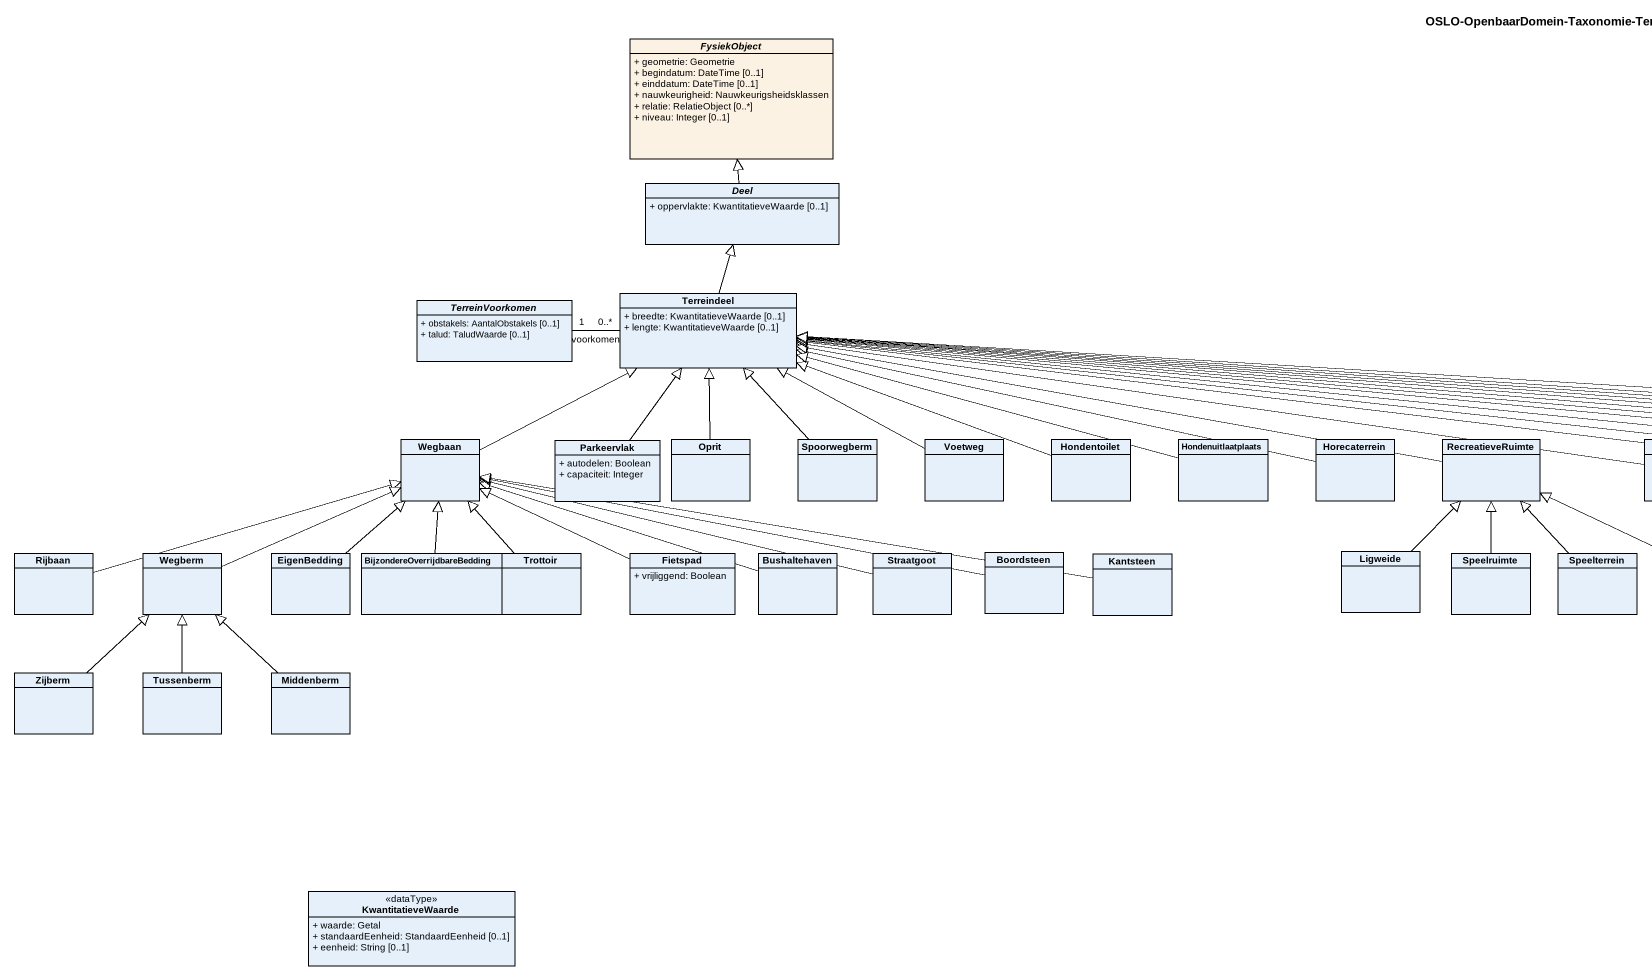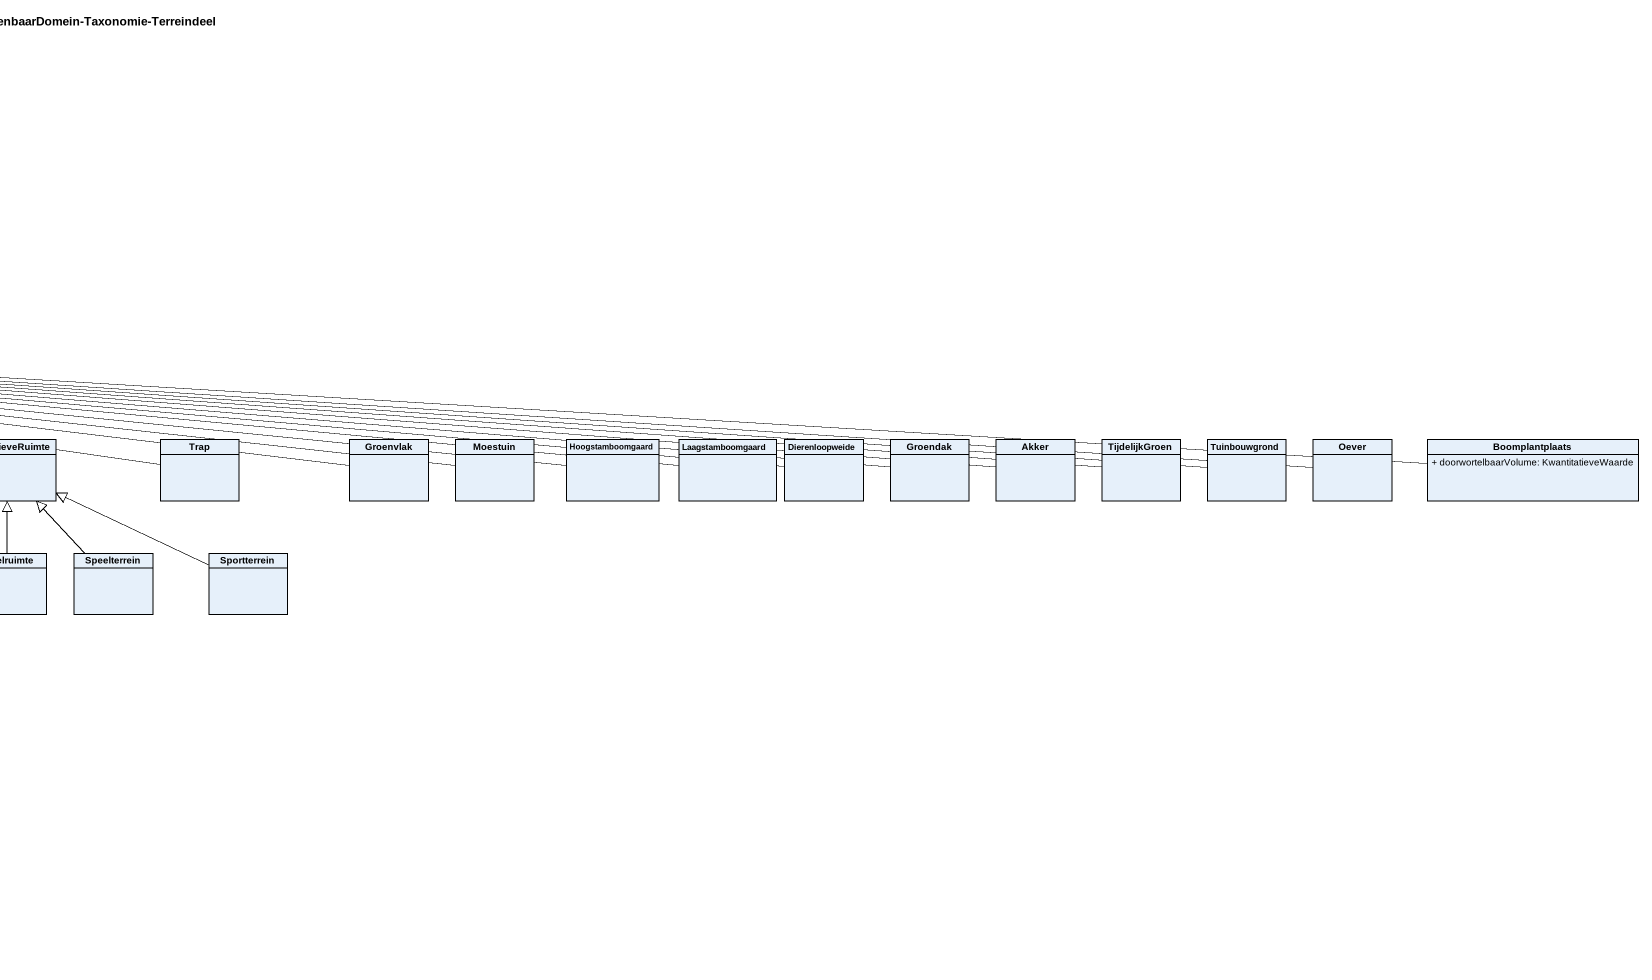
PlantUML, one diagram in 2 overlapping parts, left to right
@startuml
title OSLO-OpenbaarDomein-Taxonomie-Terreindeel
hide circle
hide empty members
skinparam classAttributeIconSize 0
abstract class FysiekObject #FCF2E3 {
  + geometrie: Geometrie
  + begindatum: DateTime [0..1]
  + einddatum: DateTime [0..1]
  + nauwkeurigheid: Nauwkeurigsheidsklassen
  + relatie: RelatieObject [0..*]
  + niveau: Integer [0..1]
}
abstract class Deel {
  + oppervlakte: KwantitatieveWaarde [0..1]
}
class Terreindeel {
  + breedte: KwantitatieveWaarde [0..1]
  + lengte: KwantitatieveWaarde [0..1]
}
abstract class TerreinVoorkomen {
  + obstakels: AantalObstakels [0..1]
  + talud: TaludWaarde [0..1]
}
class Wegbaan
class Parkeervlak {
  + autodelen: Boolean
  + capaciteit: Integer
}
class Oprit
class Spoorwegberm
class Voetweg
class Hondentoilet
class Hondenuitlaatplaats
class Horecaterrein
class RecreatieveRuimte
class Trap
class Groenvlak
class Moestuin
class Hoogstamboomgaard
class Laagstamboomgaard
class Dierenloopweide
class Groendak
class Akker
class TijdelijkGroen
class Tuinbouwgrond
class Oever
class Boomplantplaats {
  + doorwortelbaarVolume: KwantitatieveWaarde
}
class Rijbaan
class Wegberm
class EigenBedding
class "BijzondereOverrijdbareBedding" as BijzondereOverrijdbareBeddin
class Trottoir
class Fietspad {
  + vrijliggend: Boolean
}
class Bushaltehaven
class Straatgoot
class Boordsteen
class Kantsteen
class Ligweide
class Speelruimte
class Speelterrein
class Sportterrein
class Zijberm
class Tussenberm
class Middenberm
class KwantitatieveWaarde <<dataType>> {
  + waarde: Getal
  + standaardEenheid: StandaardEenheid [0..1]
  + eenheid: String [0..1]
}
Deel -up-|> FysiekObject
Terreindeel -up-|> Deel
Terreindeel "0..*" -left- "1" TerreinVoorkomen : voorkomen
Wegbaan -right-|> Terreindeel
Parkeervlak -up-|> Terreindeel
Oprit -up-|> Terreindeel
Spoorwegberm -up-|> Terreindeel
Voetweg -left-|> Terreindeel
Hondentoilet -left-|> Terreindeel
Hondenuitlaatplaats -left-|> Terreindeel
Horecaterrein -left-|> Terreindeel
RecreatieveRuimte -left-|> Terreindeel
Trap -left-|> Terreindeel
Groenvlak -left-|> Terreindeel
Moestuin -left-|> Terreindeel
Hoogstamboomgaard -left-|> Terreindeel
Laagstamboomgaard -left-|> Terreindeel
Dierenloopweide -left-|> Terreindeel
Groendak -left-|> Terreindeel
Akker -left-|> Terreindeel
TijdelijkGroen -left-|> Terreindeel
Tuinbouwgrond -left-|> Terreindeel
Oever -left-|> Terreindeel
Boomplantplaats -left-|> Terreindeel
Rijbaan -right-|> Wegbaan
Wegberm -right-|> Wegbaan
EigenBedding -up-|> Wegbaan
BijzondereOverrijdbareBeddin -up-|> Wegbaan
Trottoir -up-|> Wegbaan
Fietspad -left-|> Wegbaan
Bushaltehaven -left-|> Wegbaan
Straatgoot -left-|> Wegbaan
Boordsteen -left-|> Wegbaan
Kantsteen -left-|> Wegbaan
Ligweide -up-|> RecreatieveRuimte
Speelruimte -up-|> RecreatieveRuimte
Speelterrein -up-|> RecreatieveRuimte
Sportterrein -left-|> RecreatieveRuimte
Zijberm -up-|> Wegberm
Tussenberm -up-|> Wegberm
Middenberm -up-|> Wegberm
@enduml
